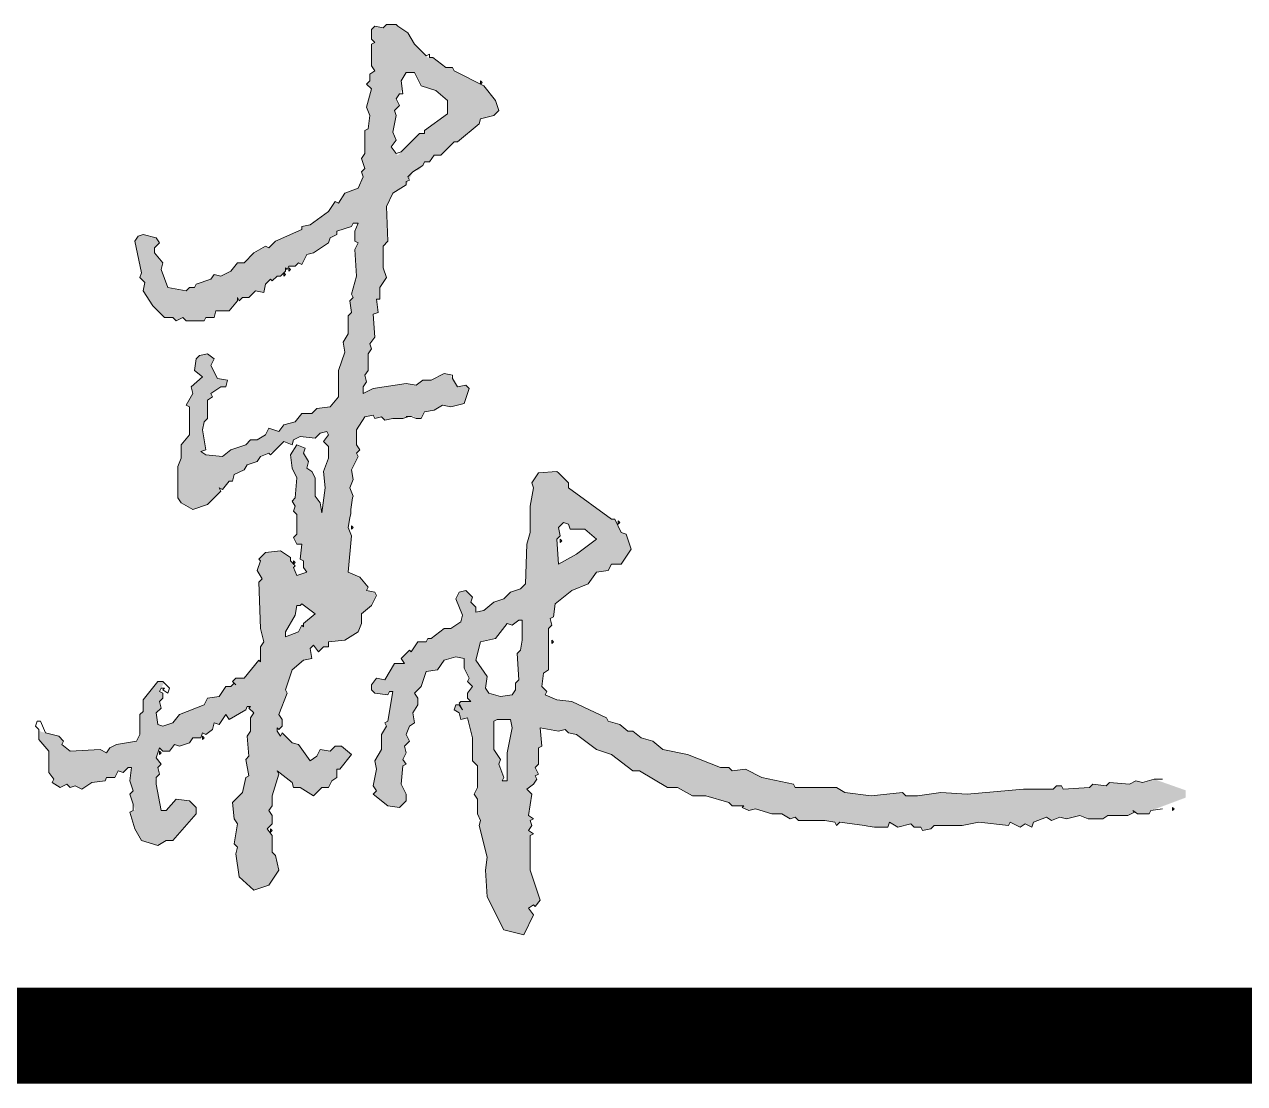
# Model space of a CAD drawing. Extents: x 1382187 to 1725648, y 860327 to 1571294.
# Drawn here: x 1529646 to 1530268, y 981016 to 981556 of the extents above; entities that cross this region are included whole.
import ezdxf

# ---------------------------------------------------------------- set-up
doc = ezdxf.new("R2010")
doc.units = 0
doc.header["$LTSCALE"] = 1000
doc.header["$MEASUREMENT"] = 0
doc.layers.add('ZC', color=6, linetype='Continuous', lineweight=40)
doc.layers.add('签名', color=7, linetype='Continuous', lineweight=18)
doc.layers.add('图框', color=140, linetype='Continuous')

# ---------------------------------------------------------------- blocks, each defined once
blk = doc.blocks.new('A$C7B7C77C1')
at = {"layer": '签名'}
h = blk.add_hatch(color=2, dxfattribs=at)
h.dxf.hatch_style = 1
h.paths.add_polyline_path([(-605.2, 4920.95), (-609.41, 4920.95), (-611.1, 4919.26), (-610.25, 4918.42), (-611.94, 4916.73), (-614.47, 4916.73), (-617.84, 4911.67), (-623.74, 4910.83), (-625.43, 4907.46), (-638.07, 4902.4), (-641.44, 4898.19), (-646.5, 4896.5), (-649.03, 4897.35), (-649.87, 4903.25), (-647.34, 4905.77), (-648.19, 4909.15), (-646.5, 4910.83), (-646.5, 4913.36), (-648.19, 4914.2), (-645.94, 4918.7), (-646.5, 4919.26), (-649.03, 4919.26), (-656.61, 4909.99), (-656.61, 4904.09), (-658.3, 4902.4), (-658.3, 4892.29), (-659.99, 4888.92), (-670.1, 4887.23), (-673.47, 4885.54), (-675.16, 4883.02), (-678.53, 4884.7), (-693.7, 4883.86), (-697.92, 4887.23), (-697.07, 4888.92), (-699.6, 4891.44), (-708.59, 4893.69), (-709.72, 4894.82), (-709.72, 4889.76), (-704.66, 4883.86), (-704.66, 4872.9), (-702.13, 4869.53), (-702.98, 4867.84), (-698.76, 4865.31), (-695.39, 4867), (-693.7, 4865.31), (-691.17, 4866.16), (-687.8, 4864.47), (-682.75, 4867.84), (-676, 4868.69), (-675.16, 4870.37), (-670.94, 4870.37), (-669.26, 4873.74), (-666.73, 4872.9), (-664.2, 4875.43), (-662.51, 4875.43), (-663.36, 4868.69), (-661.67, 4863.63), (-663.36, 4861.94), (-660.71, 4853.99), (-663.36, 4852.67), (-660.83, 4844.24), (-657.46, 4838.34), (-649.03, 4835.81), (-644.81, 4838.34), (-641.44, 4838.34), (-629.64, 4851.83), (-629.64, 4855.2), (-633.01, 4858.57), (-639.76, 4859.41), (-644.81, 4853.51), (-647.34, 4853.51), (-650.4, 4869.84), (-648.19, 4872.06), (-649.03, 4875.43), (-647.34, 4877.11), (-649.87, 4880.49), (-648.19, 4885.54), (-646.5, 4883.86), (-643.13, 4883.86), (-640.6, 4887.23), (-638.07, 4886.39), (-633.01, 4888.07), (-631.33, 4890.6), (-627.11, 4890.6), (-626.27, 4893.13), (-624.58, 4892.29), (-621.21, 4894.82), (-620.37, 4898.19), (-617.84, 4897.35), (-614.47, 4902.4), (-612.78, 4899.87), (-604.35, 4904.93), (-603.51, 4906.62), (-601.82, 4906.62), (-602.67, 4905.77), (-600.14, 4903.25), (-601.82, 4900.72), (-601.82, 4893.97), (-603.51, 4891.44), (-602.67, 4881.33), (-604.35, 4879.64), (-602.67, 4871.21), (-604.35, 4870.37), (-606.04, 4862.79), (-611.1, 4857.73), (-610.25, 4849.3), (-608.57, 4846.77), (-610.25, 4836.65), (-608.57, 4834.97), (-609.41, 4831.6), (-607.72, 4819.8), (-600.14, 4813.05), (-592.55, 4815.58), (-587.49, 4823.17), (-589.18, 4830.75), (-590.87, 4832.44), (-590.87, 4840.87), (-593.39, 4844.24), (-590.87, 4846.77), (-590.87, 4850.98), (-592.55, 4853.51), (-590.87, 4856.04), (-590.87, 4861.1), (-587.49, 4872.06), (-588.34, 4873.74), (-580.75, 4867.84), (-579.91, 4865.31), (-576.54, 4865.31), (-569.79, 4861.1), (-565.58, 4865.31), (-562.21, 4865.31), (-560.52, 4868.69), (-557.99, 4870.37), (-557.99, 4874.59), (-556.31, 4874.59), (-550.41, 4882.17), (-555.46, 4886.39), (-558.83, 4886.39), (-561.36, 4883.86), (-566.42, 4884.7), (-568.11, 4881.33), (-571.48, 4878.8), (-577.38, 4887.23), (-580.75, 4888.07), (-585.81, 4893.13), (-586.65, 4891.44), (-588.34, 4893.97), (-588.34, 4895.66), (-587.49, 4894.82), (-585.81, 4896.5), (-585.81, 4899.87), (-587.49, 4902.4), (-583.28, 4913.36), (-584.12, 4915.05), (-580.75, 4925.16), (-574.85, 4930.22), (-570.64, 4931.06), (-571.48, 4936.12), (-569.79, 4937.81), (-567.26, 4934.43), (-564.74, 4936.96), (-562.21, 4936.96), (-562.21, 4939.49), (-557.52, 4939.96), (-557.15, 4940.33), (-556.84, 4940.03), (-553.78, 4940.33), (-547.03, 4944.55), (-545.35, 4948.76), (-545.35, 4953.82), (-540.29, 4958.04), (-537.76, 4963.09), (-538.6, 4964.78), (-542.82, 4965.62), (-541.98, 4967.31), (-546.19, 4972.37), (-552.09, 4974.89), (-550.41, 4993.44), (-552.09, 4997.65), (-550.88, 5004.91), (-550.86, 5006.75), (-550.02, 5012.65), (-549.56, 5013.67), (-551.25, 5017.88), (-549.56, 5022.1), (-550.41, 5027.16), (-547.03, 5033.9), (-547.88, 5035.59), (-546.19, 5037.27), (-547.88, 5039.8), (-547.88, 5047.39), (-543.66, 5054.13), (-539.45, 5054.97), (-538.6, 5053.29), (-535.23, 5054.13), (-533.55, 5052.44), (-529.33, 5053.29), (-528.1, 5053.17), (-524.73, 5053.17), (-521.75, 5054.13), (-521.32, 5054.3), (-518.8, 5054.3), (-517.53, 5053.29), (-515, 5053.29), (-513.32, 5056.66), (-508.26, 5057.5), (-504.04, 5060.03), (-499.83, 5059.19), (-493.09, 5060.87), (-490.56, 5068.46), (-492.24, 5070.15), (-496.46, 5069.3), (-500.14, 5075.43), (-503.2, 5076.05), (-509.95, 5072.67), (-514.16, 5072.67), (-517.53, 5070.15), (-522.59, 5070.99), (-539.45, 5068.46), (-544.51, 5065.93), (-544.51, 5069.3), (-542.82, 5071.83), (-543.66, 5075.2), (-541.98, 5077.73), (-541.98, 5086.16), (-540.29, 5088.69), (-541.13, 5091.22), (-538.6, 5094.59), (-539.45, 5106.39), (-536.92, 5107.23), (-537.76, 5113.98), (-536.08, 5113.98), (-536.08, 5119.88), (-532.7, 5124.94), (-534.39, 5129.99), (-534.39, 5140.95), (-531.86, 5143.48), (-532.7, 5161.18), (-529.33, 5167.92), (-522.59, 5172.14), (-521.04, 5174.94), (-519.22, 5178.88), (-515.76, 5180.03), (-513.32, 5183.94), (-510.79, 5183.94), (-508.26, 5187.31), (-504.89, 5187.31), (-498.14, 5194.06), (-496.46, 5194.06), (-485.5, 5203.33), (-484.66, 5205.86), (-477.91, 5207.54), (-475.39, 5210.07), (-477.07, 5215.13), (-482.97, 5222.71), (-498.14, 5230.3), (-498.99, 5231.99), (-502.36, 5231.99), (-509.1, 5237.04), (-511.63, 5237.04), (-518.37, 5243.79), (-521.75, 5249.69), (-528.07, 5253.9), (-532.7, 5253.9), (-534.39, 5252.22), (-538.6, 5253.06), (-540.29, 5251.37), (-540.29, 5246.32), (-538.6, 5244.63), (-540.29, 5243.79), (-540.29, 5232.83), (-538.6, 5230.3), (-541.13, 5228.62), (-541.13, 5225.24), (-542.82, 5223.56), (-540.29, 5221.03), (-542.82, 5211.76), (-541.13, 5207.54), (-541.98, 5200.8), (-543.66, 5199.96), (-543.66, 5188.15), (-545.35, 5185.63), (-543.66, 5180.57), (-545.35, 5178.88), (-544.51, 5176.35), (-547.03, 5170.45), (-553.78, 5167.92), (-557.15, 5162.87), (-558.83, 5163.71), (-562.21, 5158.65), (-571.48, 5151.91), (-575.69, 5151.07), (-575.69, 5149.38), (-589.18, 5143.48), (-592.55, 5140.11), (-594.24, 5140.95), (-600.14, 5137.58), (-605.2, 5132.52), (-608.57, 5132.52), (-611.94, 5128.31), (-617, 5125.78), (-620.37, 5126.62), (-622.05, 5124.09), (-629.64, 5121.56), (-630.48, 5119.88), (-633.01, 5119.88), (-634.7, 5118.19), (-643.97, 5119.88), (-647.34, 5129.15), (-646.5, 5132.52), (-650.71, 5137.58), (-650.71, 5140.11), (-648.19, 5142.64), (-649.87, 5145.17), (-656.61, 5146.85), (-659.14, 5146.01), (-660.83, 5143.48), (-657.46, 5127.46), (-658.3, 5124.94), (-655.77, 5122.41), (-656.61, 5118.19), (-651.56, 5110.61), (-645.66, 5104.71), (-641.44, 5104.71), (-639.76, 5103.02), (-636.38, 5104.71), (-634.7, 5103.02), (-625.43, 5103.02), (-624.58, 5104.71), (-620.37, 5104.71), (-619.53, 5108.08), (-612.78, 5108.08), (-608.57, 5113.13), (-608.57, 5114.82), (-607.72, 5113.13), (-606.04, 5114.82), (-602.67, 5114.82), (-599.3, 5118.19), (-595.08, 5117.35), (-594.24, 5121.56), (-591.71, 5124.09), (-590.87, 5123.25), (-588.34, 5125.78), (-586.65, 5125.78), (-584.12, 5128.31), (-584.12, 5129.99), (-583.28, 5129.15), (-582.44, 5130.84), (-579.07, 5130.84), (-577.38, 5132.52), (-575.69, 5131.68), (-573.16, 5136.74), (-569.79, 5137.58), (-562.21, 5142.64), (-561.36, 5145.17), (-557.99, 5146.85), (-557.99, 5148.54), (-550.41, 5151.07), (-549.56, 5152.75), (-547.03, 5152.75), (-548.72, 5148.54), (-548.72, 5143.48), (-547.03, 5142.64), (-548.72, 5139.27), (-547.88, 5125.78), (-550.41, 5116.51), (-549.56, 5114.82), (-551.25, 5113.13), (-550.41, 5107.23), (-552.09, 5105.55), (-552.09, 5096.28), (-554.62, 5092.06), (-553.78, 5087), (-557.15, 5077.73), (-557.15, 5064.24), (-561.36, 5059.19), (-568.11, 5058.34), (-570.64, 5055.82), (-575.69, 5055.82), (-579.07, 5051.6), (-584.97, 5049.91), (-587.49, 5046.54), (-592.55, 5048.23), (-594.24, 5044.86), (-598.45, 5042.33), (-601.82, 5042.33), (-604.35, 5039.8), (-611.94, 5037.27), (-616.15, 5033.9), (-624.58, 5034.74), (-627.11, 5036.43), (-624.58, 5037.27), (-626.27, 5047.39), (-625.43, 5051.6), (-623.74, 5053.29), (-623.74, 5062.56), (-621.21, 5064.24), (-622.05, 5065.93), (-617, 5069.3), (-614.47, 5069.3), (-613.63, 5072.67), (-618.68, 5073.52), (-622.05, 5080.26), (-620.37, 5083.63), (-623.74, 5086.16), (-627.95, 5085.32), (-629.64, 5083.63), (-630.48, 5077.73), (-626.27, 5074.36), (-632.17, 5069.3), (-631.33, 5065.93), (-634.7, 5060.03), (-633.01, 5059.19), (-633.01, 5044.86), (-637.23, 5039.8), (-637.23, 5033.06), (-638.91, 5028.84), (-638.91, 5012.83), (-637.23, 5010.3), (-631.33, 5006.93), (-623.74, 5009.45), (-617, 5016.2), (-617.84, 5017.88), (-616.15, 5017.04), (-612.78, 5021.26), (-611.1, 5021.26), (-610.25, 5024.63), (-605.2, 5027.16), (-603.51, 5029.68), (-598.45, 5031.37), (-596.77, 5033.9), (-589.74, 5036.71), (-584.97, 5041.49), (-580.75, 5039.8), (-579.91, 5042.33), (-576.54, 5044.01), (-568.95, 5043.17), (-566.42, 5045.7), (-563.05, 5046.54), (-562.21, 5044.86), (-564.74, 5041.49), (-562.21, 5038.96), (-562.21, 5033.06), (-564.74, 5026.31), (-563.89, 5017.88), (-565.58, 5005.24), (-566.42, 5010.3), (-568.95, 5013.67), (-568.95, 5022.94), (-570.64, 5026.31), (-573.16, 5028), (-572.32, 5031.37), (-574.85, 5035.59), (-574.01, 5038.11), (-578.22, 5039.8), (-581.59, 5034.74), (-580.75, 5028), (-578.22, 5022.94), (-579.07, 5012.83), (-580.75, 5011.14), (-579.07, 5008.61), (-579.91, 5006.08), (-578.22, 5004.4), (-578.22, 4994.28), (-579.91, 4992.6), (-578.22, 4989.22), (-575.69, 4989.22), (-576.54, 4981.64), (-574.85, 4980.79), (-574.85, 4977.42), (-573.16, 4974.89), (-578.22, 4973.21), (-581.03, 4980.23), (-581.59, 4980.79), (-581.59, 4982.48), (-586.65, 4985.85), (-594.24, 4985.01), (-597.61, 4981.64), (-596.77, 4980.79), (-598.45, 4975.74), (-595.92, 4971.52), (-597.61, 4969.84), (-596.77, 4946.23), (-595.08, 4939.49), (-596.77, 4936.96), (-596.77, 4929.38), (-597.61, 4930.22)])
h.paths.add_polyline_path([(-584.12, 4942.02), (-584.12, 4944.55), (-579.07, 4952.98), (-578.22, 4958.04), (-576.54, 4958.04), (-575.69, 4958.88), (-568.95, 4953.82), (-574.85, 4948.76), (-574.85, 4947.08), (-575.69, 4947.92), (-577.38, 4944.55)], flags=16)
h.paths.add_polyline_path([(-530.18, 5191.53), (-527.65, 5194.9), (-529.33, 5199.11), (-527.65, 5207.54), (-528.49, 5210.07), (-525.96, 5212.6), (-527.65, 5215.97), (-524.54, 5220.63), (-525.12, 5225.24), (-522.59, 5229.46), (-518.37, 5229.46), (-515, 5222.71), (-507.42, 5220.19), (-501.52, 5215.13), (-501.52, 5208.39), (-513.32, 5199.96), (-513.32, 5198.27), (-515.85, 5198.27), (-526.92, 5187.19)], flags=16)
h = blk.add_hatch(color=2, dxfattribs=at)
h.dxf.hatch_style = 1
h.paths.add_polyline_path([(-466.96, 4915.05), (-468.64, 4912.52), (-474.54, 4911.67), (-480.44, 4913.36), (-482.13, 4915.89), (-481.29, 4921.79), (-487.19, 4930.22), (-484.66, 4939.49), (-477.07, 4941.18), (-471.17, 4948.76), (-468.64, 4947.92), (-465.27, 4950.45), (-463.58, 4950.45), (-463.58, 4940.33), (-464.43, 4935.28), (-466.11, 4933.59), (-465.27, 4920.1), (-466.96, 4918.42)], flags=16)
h.paths.add_polyline_path([(-469.48, 4899.87), (-468.64, 4895.66), (-471.17, 4883.02), (-471.17, 4868.69), (-473.7, 4868.69), (-472.86, 4870.37), (-475.39, 4877.11), (-474.54, 4879.64), (-477.91, 4884.7), (-477.91, 4899.03), (-476.23, 4899.87)], flags=16)
h.paths.add_polyline_path([(-445.04, 4979.11), (-445.88, 4991.75), (-444.2, 4993.44), (-445.04, 4997.65), (-443.35, 4999.34), (-442.51, 5000.18), (-439.98, 4999.34), (-439.14, 4996.81), (-431.55, 4996.81), (-425.65, 4991.75), (-435.77, 4984.17)], flags=16)
h.paths.add_polyline_path([(-444.2, 4990.07), (-444.2, 4991.75), (-443.35, 4990.91)], flags=0)
h.paths.add_polyline_path([(-125.61, 4860.13), (-125.59, 4863.88), (-141.59, 4869.53), (-147.49, 4867.84), (-150.86, 4868.69), (-154.23, 4867), (-164.35, 4867.84), (-166.03, 4866.16), (-172.77, 4867), (-174.46, 4865.31), (-187.95, 4864.47), (-188.79, 4866.16), (-191.32, 4866.16), (-193, 4864.47), (-208.18, 4864.47), (-236.84, 4861.94), (-250.32, 4862.79), (-262.12, 4861.1), (-268.03, 4861.1), (-269.71, 4862.79), (-285.73, 4861.1), (-299.21, 4862.79), (-303.43, 4865.31), (-324.5, 4865.31), (-325.34, 4867), (-341.36, 4870.37), (-349.79, 4874.59), (-356.53, 4873.74), (-358.22, 4875.43), (-362.43, 4875.43), (-379.29, 4882.17), (-391.94, 4884.7), (-396.99, 4888.92), (-402.89, 4890.6), (-407.11, 4893.97), (-409.64, 4893.97), (-413.85, 4897.35), (-419.75, 4899.03), (-420.59, 4900.72), (-438.3, 4909.15), (-445.88, 4909.99), (-451.78, 4912.52), (-450.94, 4914.2), (-453.47, 4916.73), (-452.63, 4923.48), (-450.1, 4925.16), (-450.1, 4946.23), (-448.41, 4947.92), (-449.25, 4951.29), (-447.57, 4952.14), (-446.73, 4958.88), (-438.3, 4965.62), (-429.87, 4968.99), (-425.65, 4974.89), (-419.75, 4975.74), (-418.07, 4979.11), (-413.01, 4979.11), (-407.95, 4986.7), (-410.48, 4994.28), (-413.01, 4995.12), (-416.38, 5001.87), (-418.07, 5001.87), (-439.98, 5017.88), (-439.98, 5020.41), (-445.88, 5026.31), (-455.15, 5025.47), (-458.53, 5020.41), (-457.68, 5017.88), (-459.37, 5008.61), (-459.37, 4995.12), (-461.06, 4989.22), (-461.9, 4968.99), (-464.43, 4966.47), (-469.48, 4964.78), (-472.86, 4961.41), (-477.91, 4959.72), (-482.97, 4955.51), (-487.19, 4954.66), (-487.19, 4957.19), (-489.71, 4959.72), (-488.87, 4962.25), (-492.24, 4965.62), (-495.62, 4964.78), (-497.3, 4961.41), (-493.93, 4952.98), (-494.77, 4949.61), (-499.83, 4946.23), (-503.2, 4946.23), (-509.95, 4941.18), (-511.63, 4941.18), (-512.47, 4939.49), (-516.69, 4939.49), (-520.06, 4934.43), (-520.9, 4935.28), (-525.12, 4931.06), (-523.43, 4928.53), (-528.49, 4928.53), (-533.55, 4920.1), (-537.76, 4920.95), (-540.29, 4917.58), (-540.29, 4915.05), (-538.6, 4913.36), (-531.86, 4912.52), (-531.02, 4914.2), (-529.33, 4914.2), (-531.86, 4899.03), (-533.55, 4898.19), (-532.7, 4896.5), (-535.23, 4892.29), (-535.23, 4884.7), (-538.6, 4878.8), (-537.76, 4874.59), (-539.45, 4866.16), (-537.76, 4863.63), (-539.45, 4861.94), (-531.86, 4856.04), (-525.96, 4855.2), (-522.59, 4858.57), (-522.59, 4861.94), (-525.12, 4867), (-524.27, 4876.27), (-522.59, 4877.11), (-524.27, 4879.64), (-522.59, 4883.02), (-523.43, 4886.39), (-520.9, 4888.92), (-522.59, 4892.29), (-520.9, 4896.5), (-518.37, 4898.19), (-519.22, 4903.25), (-516.69, 4907.46), (-516.69, 4910.83), (-518.37, 4913.36), (-515, 4916.73), (-512.47, 4924.32), (-506.57, 4925.16), (-503.2, 4930.22), (-497.3, 4931.91), (-493.09, 4931.06), (-493.09, 4926), (-490.56, 4920.95), (-491.4, 4919.26), (-488.87, 4916.73), (-491.4, 4913.36), (-491.4, 4910.83), (-489.71, 4909.15), (-494.77, 4909.15), (-495.62, 4908.3), (-493.93, 4904.93), (-495.62, 4907.46), (-497.3, 4907.46), (-498.14, 4904.93), (-495.62, 4903.25), (-494.77, 4899.87), (-491.4, 4900.72), (-488.87, 4890.6), (-488.87, 4878.8), (-486.34, 4876.27), (-486.34, 4865.31), (-488.03, 4861.94), (-486.34, 4859.41), (-486.34, 4851.83), (-484.66, 4848.46), (-485.5, 4845.93), (-481.29, 4829.91), (-482.13, 4823.17), (-481.29, 4809.68), (-472.86, 4792.82), (-462.74, 4790.29), (-457.68, 4800.41), (-460.21, 4803.78), (-457.68, 4805.47), (-456.84, 4804.62), (-454.31, 4807.99), (-459.37, 4823.17), (-459.37, 4840.87), (-457.68, 4841.71), (-460.21, 4843.4), (-458.53, 4845.93), (-459.37, 4848.46), (-457.68, 4849.3), (-460.21, 4850.98), (-458.53, 4861.94), (-461.06, 4864.47), (-457.68, 4867), (-456, 4869.53), (-456.84, 4871.21), (-455.15, 4872.06), (-456.84, 4875.43), (-455.15, 4877.11), (-455.15, 4885.54), (-453.47, 4886.39), (-454.31, 4895.66), (-445.04, 4893.97), (-441.67, 4894.82), (-439.98, 4893.13), (-435.77, 4892.29), (-425.65, 4884.7), (-418.07, 4882.17), (-407.11, 4873.74), (-403.74, 4873.74), (-389.41, 4865.31), (-384.35, 4865.31), (-376.76, 4861.1), (-370.02, 4861.1), (-358.22, 4857.73), (-356.53, 4856.04), (-350.63, 4856.04), (-351.47, 4855.2), (-348.1, 4853.51), (-344.73, 4854.36), (-336.3, 4851.83), (-331.24, 4851.83), (-327.03, 4849.3), (-324.5, 4850.14), (-322.82, 4848.46), (-309.33, 4848.46), (-304.27, 4847.61), (-303.43, 4845.93), (-301.74, 4847.61), (-289.1, 4845.93), (-286.73, 4845.51), (-284.04, 4845.08), (-277.3, 4845.08), (-276.45, 4847.61), (-272.24, 4845.08), (-265.5, 4846.77), (-263.81, 4845.08), (-260.44, 4845.08), (-259.6, 4843.4), (-255.38, 4844.24), (-253.7, 4845.93), (-239.37, 4845.93), (-230.94, 4847.61), (-215.76, 4845.93), (-214.92, 4847.61), (-209.86, 4845.08), (-207.33, 4846.77), (-203.96, 4845.08), (-203.12, 4847.61), (-196.38, 4850.14), (-193.85, 4848.46), (-189.63, 4850.14), (-186.26, 4849.3), (-179.52, 4850.98), (-175.3, 4849.3), (-167.72, 4849.3), (-165.19, 4850.98), (-155.07, 4850.98), (-151.7, 4852.67), (-152.54, 4853.51), (-150.02, 4851.83), (-144.11, 4851.83), (-143.27, 4853.51)])
at = {"layer": '图框', "const_width": 48.78}
blk.add_lwpolyline([(-4874.61, 4738.91), (3.44, 4738.91)], dxfattribs=at)
at = {"layer": '签名', "color": 2, "elevation": 6763062.35}
for points in [[(-526.8, 5253.06), (-527.65, 5253.9), (-532.7, 5253.9), (-534.39, 5252.22), (-538.6, 5253.06), (-540.29, 5251.37), (-540.29, 5246.32), (-538.6, 5244.63), (-540.29, 5243.79), (-540.29, 5232.83), (-538.6, 5230.3), (-541.13, 5228.62), (-541.13, 5225.24), (-542.82, 5223.56), (-540.29, 5221.03), (-542.82, 5211.76), (-541.13, 5207.54), (-541.98, 5200.8), (-543.66, 5199.96), (-543.66, 5188.15), (-545.35, 5185.63), (-543.66, 5180.57), (-545.35, 5178.88), (-544.51, 5176.35), (-547.03, 5170.45), (-553.78, 5167.92), (-557.15, 5162.87), (-558.83, 5163.71), (-562.21, 5158.65), (-571.48, 5151.91), (-575.69, 5151.07), (-575.69, 5149.38), (-589.18, 5143.48), (-592.55, 5140.11), (-594.24, 5140.95), (-600.14, 5137.58), (-605.2, 5132.52), (-608.57, 5132.52), (-611.94, 5128.31), (-617, 5125.78), (-620.37, 5126.62), (-622.05, 5124.09), (-629.64, 5121.56), (-630.48, 5119.88), (-633.01, 5119.88), (-634.7, 5118.19), (-643.97, 5119.88), (-647.34, 5129.15), (-646.5, 5132.52), (-650.71, 5137.58), (-650.71, 5140.11), (-648.19, 5142.64), (-649.87, 5145.17), (-656.61, 5146.85), (-659.14, 5146.01), (-660.83, 5143.48), (-657.46, 5127.46), (-658.3, 5124.94), (-655.77, 5122.41), (-656.61, 5118.19), (-651.56, 5110.61), (-645.66, 5104.71), (-641.44, 5104.71), (-639.76, 5103.02), (-636.38, 5104.71), (-634.7, 5103.02), (-625.43, 5103.02), (-624.58, 5104.71), (-620.37, 5104.71), (-619.53, 5108.08), (-612.78, 5108.08), (-608.57, 5113.13), (-608.57, 5114.82), (-607.72, 5113.13), (-606.04, 5114.82), (-602.67, 5114.82), (-599.3, 5118.19), (-595.08, 5117.35), (-594.24, 5121.56), (-591.71, 5124.09), (-590.87, 5123.25), (-588.34, 5125.78), (-586.65, 5125.78), (-584.12, 5128.31), (-584.12, 5129.99), (-583.28, 5129.15), (-582.44, 5130.84), (-579.07, 5130.84), (-577.38, 5132.52), (-575.69, 5131.68), (-573.16, 5136.74), (-569.79, 5137.58), (-562.21, 5142.64), (-561.36, 5145.17), (-557.99, 5146.85), (-557.99, 5148.54), (-550.41, 5151.07), (-549.56, 5152.75), (-547.03, 5152.75), (-548.72, 5148.54), (-548.72, 5143.48), (-547.03, 5142.64), (-548.72, 5139.27), (-547.88, 5125.78), (-550.41, 5116.51), (-549.56, 5114.82), (-551.25, 5113.13), (-550.41, 5107.23), (-552.09, 5105.55), (-552.09, 5096.28), (-554.62, 5092.06), (-553.78, 5087), (-557.15, 5077.73), (-557.15, 5064.24), (-561.36, 5059.19), (-568.11, 5058.34), (-570.64, 5055.82), (-575.69, 5055.82), (-579.07, 5051.6), (-584.97, 5049.91), (-587.49, 5046.54), (-592.55, 5048.23), (-594.24, 5044.86), (-598.45, 5042.33), (-601.82, 5042.33), (-604.35, 5039.8), (-611.94, 5037.27), (-616.15, 5033.9), (-624.58, 5034.74), (-627.11, 5036.43), (-624.58, 5037.27), (-626.27, 5047.39), (-625.43, 5051.6), (-623.74, 5053.29), (-623.74, 5062.56), (-621.21, 5064.24), (-622.05, 5065.93), (-617, 5069.3), (-614.47, 5069.3), (-613.63, 5072.67), (-618.68, 5073.52), (-622.05, 5080.26), (-620.37, 5083.63), (-623.74, 5086.16), (-627.95, 5085.32), (-629.64, 5083.63), (-630.48, 5077.73), (-626.27, 5074.36), (-632.17, 5069.3), (-631.33, 5065.93), (-634.7, 5060.03), (-633.01, 5059.19), (-633.01, 5044.86), (-637.23, 5039.8), (-637.23, 5033.06), (-638.91, 5028.84), (-638.91, 5012.83), (-637.23, 5010.3), (-631.33, 5006.93), (-623.74, 5009.45), (-617, 5016.2), (-617.84, 5017.88), (-616.15, 5017.04), (-612.78, 5021.26), (-611.1, 5021.26), (-610.25, 5024.63), (-605.2, 5027.16), (-603.51, 5029.68), (-598.45, 5031.37), (-596.77, 5033.9), (-592.55, 5035.59), (-591.71, 5034.74), (-584.97, 5041.49), (-580.75, 5039.8), (-579.91, 5042.33), (-576.54, 5044.01), (-568.95, 5043.17), (-566.42, 5045.7), (-563.05, 5046.54), (-562.21, 5044.86), (-564.74, 5041.49), (-562.21, 5038.96), (-562.21, 5033.06), (-564.74, 5026.31), (-563.89, 5017.88), (-565.58, 5005.24), (-566.42, 5010.3), (-568.95, 5013.67), (-568.95, 5022.94), (-570.64, 5026.31), (-573.16, 5028), (-572.32, 5031.37), (-574.85, 5035.59), (-574.01, 5038.11), (-578.22, 5039.8), (-581.59, 5034.74), (-580.75, 5028), (-578.22, 5022.94), (-579.07, 5012.83), (-580.75, 5011.14), (-579.07, 5008.61), (-579.91, 5006.08), (-578.22, 5004.4), (-578.22, 4994.28), (-579.91, 4992.6), (-578.22, 4989.22), (-575.69, 4989.22), (-576.54, 4981.64), (-574.85, 4980.79), (-574.85, 4977.42), (-573.16, 4974.89), (-578.22, 4973.21), (-579.91, 4977.42), (-579.07, 4978.27), (-581.59, 4980.79), (-581.59, 4982.48), (-586.65, 4985.85), (-594.24, 4985.01), (-597.61, 4981.64), (-596.77, 4980.79), (-598.45, 4975.74), (-595.92, 4971.52), (-597.61, 4969.84), (-596.77, 4946.23), (-595.08, 4939.49), (-596.77, 4936.96), (-596.77, 4929.38), (-597.61, 4930.22), (-605.2, 4920.95), (-609.41, 4920.95), (-611.1, 4919.26), (-609.41, 4917.58), (-610.25, 4918.42), (-611.94, 4916.73), (-614.47, 4916.73), (-617.84, 4911.67), (-623.74, 4910.83), (-625.43, 4907.46), (-638.07, 4902.4), (-641.44, 4898.19), (-646.5, 4896.5), (-649.03, 4897.35), (-649.87, 4903.25), (-647.34, 4905.77), (-648.19, 4909.15), (-646.5, 4910.83), (-646.5, 4913.36), (-648.19, 4914.2), (-647.34, 4915.89), (-645.66, 4915.89), (-646.5, 4915.05), (-643.97, 4913.36), (-643.13, 4915.89), (-646.5, 4919.26), (-649.03, 4919.26), (-656.61, 4909.99), (-656.61, 4904.09), (-658.3, 4902.4), (-658.3, 4892.29), (-659.99, 4888.92), (-670.1, 4887.23), (-673.47, 4885.54), (-675.16, 4883.02), (-678.53, 4884.7), (-693.7, 4883.86), (-697.92, 4887.23), (-697.07, 4888.92), (-699.6, 4891.44), (-706.35, 4893.13), (-708.88, 4899.03), (-710.56, 4899.03), (-711.4, 4896.5), (-709.72, 4894.82), (-709.72, 4889.76), (-704.66, 4883.86), (-704.66, 4872.9), (-702.13, 4869.53), (-702.98, 4867.84), (-698.76, 4865.31), (-695.39, 4867), (-693.7, 4865.31), (-691.17, 4866.16), (-687.8, 4864.47), (-682.75, 4867.84), (-676, 4868.69), (-675.16, 4870.37), (-670.94, 4870.37), (-669.26, 4873.74), (-666.73, 4872.9), (-664.2, 4875.43), (-662.51, 4875.43), (-663.36, 4868.69), (-661.67, 4863.63), (-663.36, 4861.94), (-661.67, 4856.88), (-661.67, 4853.51), (-663.36, 4852.67), (-660.83, 4844.24), (-657.46, 4838.34), (-649.03, 4835.81), (-644.81, 4838.34), (-641.44, 4838.34), (-629.64, 4851.83), (-629.64, 4855.2), (-633.01, 4858.57), (-639.76, 4859.41), (-644.81, 4853.51), (-647.34, 4853.51), (-649.87, 4867), (-649.87, 4870.37), (-648.19, 4872.06), (-649.03, 4875.43), (-647.34, 4877.11), (-649.87, 4880.49), (-648.19, 4885.54), (-646.5, 4883.86), (-643.13, 4883.86), (-640.6, 4887.23), (-638.07, 4886.39), (-633.01, 4888.07), (-631.33, 4890.6), (-627.11, 4890.6), (-626.27, 4893.13), (-624.58, 4892.29), (-621.21, 4894.82), (-620.37, 4898.19), (-617.84, 4897.35), (-614.47, 4902.4), (-612.78, 4899.87), (-604.35, 4904.93), (-603.51, 4906.62), (-601.82, 4906.62), (-602.67, 4905.77), (-600.14, 4903.25), (-601.82, 4900.72), (-601.82, 4893.97), (-603.51, 4891.44), (-602.67, 4881.33), (-604.35, 4879.64), (-602.67, 4871.21), (-604.35, 4870.37), (-606.04, 4862.79), (-611.1, 4857.73), (-610.25, 4849.3), (-608.57, 4846.77), (-610.25, 4836.65), (-608.57, 4834.97), (-609.41, 4831.6), (-607.72, 4819.8), (-600.14, 4813.05), (-592.55, 4815.58), (-587.49, 4823.17), (-589.18, 4830.75), (-590.87, 4832.44), (-590.87, 4840.87), (-593.39, 4844.24), (-590.87, 4846.77), (-590.87, 4850.98), (-592.55, 4853.51), (-590.87, 4856.04), (-590.87, 4861.1), (-587.49, 4872.06), (-588.34, 4873.74), (-580.75, 4867.84), (-579.91, 4865.31), (-576.54, 4865.31), (-569.79, 4861.1), (-565.58, 4865.31), (-562.21, 4865.31), (-560.52, 4868.69), (-557.99, 4870.37), (-557.99, 4874.59), (-556.31, 4874.59), (-550.41, 4882.17), (-555.46, 4886.39), (-558.83, 4886.39), (-561.36, 4883.86), (-566.42, 4884.7), (-568.11, 4881.33), (-571.48, 4878.8), (-577.38, 4887.23), (-580.75, 4888.07), (-585.81, 4893.13), (-586.65, 4891.44), (-588.34, 4893.97), (-588.34, 4895.66), (-587.49, 4894.82), (-585.81, 4896.5), (-585.81, 4899.87), (-587.49, 4902.4), (-583.28, 4913.36), (-584.12, 4915.05), (-580.75, 4925.16), (-574.85, 4930.22), (-570.64, 4931.06), (-571.48, 4936.12), (-569.79, 4937.81), (-567.26, 4934.43), (-564.74, 4936.96), (-562.21, 4936.96), (-562.21, 4939.49), (-553.78, 4940.33), (-547.03, 4944.55), (-545.35, 4948.76), (-545.35, 4953.82), (-540.29, 4958.04), (-537.76, 4963.09), (-538.6, 4964.78), (-542.82, 4965.62), (-541.98, 4967.31), (-546.19, 4972.37), (-552.09, 4974.89), (-550.41, 4993.44), (-552.09, 4997.65), (-551.25, 5002.71), (-550.83, 5004.82), (-550.84, 5006.93), (-549.99, 5012.83), (-549.56, 5013.67), (-551.25, 5017.88), (-549.56, 5022.1), (-550.41, 5027.16), (-547.03, 5033.9), (-547.88, 5035.59), (-546.19, 5037.27), (-547.88, 5039.8), (-547.88, 5047.39), (-543.66, 5054.13), (-539.45, 5054.97), (-538.6, 5053.29), (-535.23, 5054.13), (-533.55, 5052.44), (-529.33, 5053.29), (-527.65, 5053.17), (-524.27, 5053.17), (-521.75, 5054.13), (-522.59, 5054.3), (-520.06, 5054.3), (-517.53, 5053.29), (-515, 5053.29), (-513.32, 5056.66), (-508.26, 5057.5), (-504.04, 5060.03), (-499.83, 5059.19), (-493.09, 5060.87), (-490.56, 5068.46), (-492.24, 5070.15), (-496.46, 5069.3), (-498.99, 5073.52), (-498.99, 5075.2), (-503.2, 5076.05), (-509.95, 5072.67), (-514.16, 5072.67), (-517.53, 5070.15), (-522.59, 5070.99), (-539.45, 5068.46), (-544.51, 5065.93), (-544.51, 5069.3), (-542.82, 5071.83), (-543.66, 5075.2), (-541.98, 5077.73), (-541.98, 5086.16), (-540.29, 5088.69), (-541.13, 5091.22), (-538.6, 5094.59), (-539.45, 5106.39), (-536.92, 5107.23), (-537.76, 5113.98), (-536.08, 5113.98), (-536.08, 5119.88), (-532.7, 5124.94), (-534.39, 5129.99), (-534.39, 5140.95), (-531.86, 5143.48), (-532.7, 5161.18), (-529.33, 5167.92), (-522.59, 5172.14), (-522.59, 5173.83), (-520.9, 5174.67), (-521.75, 5176.35), (-519.22, 5178.88), (-514.16, 5182.13), (-513.32, 5183.94), (-510.79, 5183.94), (-508.26, 5187.31), (-504.89, 5187.31), (-498.14, 5194.06), (-496.46, 5194.06), (-485.5, 5203.33), (-484.66, 5205.86), (-477.91, 5207.54), (-475.39, 5210.07), (-477.07, 5215.13), (-482.97, 5222.71), (-498.14, 5230.3), (-498.99, 5231.99), (-502.36, 5231.99), (-509.1, 5237.04), (-510.79, 5237.04), (-510.79, 5238.73), (-512.47, 5237.89), (-518.37, 5243.79), (-521.75, 5249.69), (-526.8, 5253.06)], [(-522.59, 5229.46), (-518.37, 5229.46), (-515, 5222.71), (-507.42, 5220.19), (-501.52, 5215.13), (-501.52, 5208.39), (-513.32, 5199.96), (-513.32, 5198.27), (-515.85, 5198.27), (-525.12, 5189), (-527.65, 5188.15), (-530.18, 5191.53), (-527.65, 5194.9), (-529.33, 5199.11), (-527.65, 5207.54), (-528.49, 5210.07), (-525.96, 5212.6), (-527.65, 5215.97), (-525.96, 5218.5), (-524.27, 5218.5), (-525.12, 5225.24), (-522.59, 5229.46)], [(-483.81, 5224.4), (-484.66, 5225.24), (-484.66, 5223.56), (-483.81, 5224.4)], [(-581.59, 5129.15), (-582.44, 5129.99), (-582.44, 5128.31), (-581.59, 5129.15)], [(-584.12, 5126.62), (-584.97, 5127.46), (-584.97, 5125.78), (-584.12, 5126.62)], [(-445.04, 5025.47), (-445.88, 5026.31), (-455.15, 5025.47), (-458.53, 5020.41), (-457.68, 5017.88), (-459.37, 5008.61), (-459.37, 4995.12), (-461.06, 4989.22), (-461.9, 4968.99), (-464.43, 4966.47), (-469.48, 4964.78), (-472.86, 4961.41), (-477.91, 4959.72), (-482.97, 4955.51), (-487.19, 4954.66), (-487.19, 4957.19), (-489.71, 4959.72), (-488.87, 4962.25), (-492.24, 4965.62), (-495.62, 4964.78), (-497.3, 4961.41), (-493.93, 4952.98), (-494.77, 4949.61), (-499.83, 4946.23), (-503.2, 4946.23), (-509.95, 4941.18), (-511.63, 4941.18), (-512.47, 4939.49), (-516.69, 4939.49), (-520.06, 4934.43), (-520.9, 4935.28), (-525.12, 4931.06), (-523.43, 4928.53), (-528.49, 4928.53), (-533.55, 4920.1), (-537.76, 4920.95), (-540.29, 4917.58), (-540.29, 4915.05), (-538.6, 4913.36), (-531.86, 4912.52), (-531.02, 4914.2), (-529.33, 4914.2), (-531.86, 4899.03), (-533.55, 4898.19), (-532.7, 4896.5), (-535.23, 4892.29), (-535.23, 4884.7), (-538.6, 4878.8), (-537.76, 4874.59), (-539.45, 4866.16), (-537.76, 4863.63), (-539.45, 4861.94), (-531.86, 4856.04), (-525.96, 4855.2), (-522.59, 4858.57), (-522.59, 4861.94), (-525.12, 4867), (-524.27, 4876.27), (-522.59, 4877.11), (-524.27, 4879.64), (-522.59, 4883.02), (-523.43, 4886.39), (-520.9, 4888.92), (-522.59, 4892.29), (-520.9, 4896.5), (-518.37, 4898.19), (-519.22, 4903.25), (-516.69, 4907.46), (-516.69, 4910.83), (-518.37, 4913.36), (-515, 4916.73), (-512.47, 4924.32), (-506.57, 4925.16), (-503.2, 4930.22), (-497.3, 4931.91), (-493.09, 4931.06), (-493.09, 4926), (-490.56, 4920.95), (-491.4, 4919.26), (-488.87, 4916.73), (-491.4, 4913.36), (-491.4, 4910.83), (-489.71, 4909.15), (-494.77, 4909.15), (-495.62, 4908.3), (-493.93, 4904.93), (-495.62, 4907.46), (-497.3, 4907.46), (-498.14, 4904.93), (-495.62, 4903.25), (-494.77, 4899.87), (-491.4, 4900.72), (-488.87, 4890.6), (-488.87, 4878.8), (-486.34, 4876.27), (-486.34, 4865.31), (-488.03, 4861.94), (-486.34, 4859.41), (-486.34, 4851.83), (-484.66, 4848.46), (-485.5, 4845.93), (-481.29, 4829.91), (-482.13, 4823.17), (-481.29, 4809.68), (-472.86, 4792.82), (-462.74, 4790.29), (-457.68, 4800.41), (-460.21, 4803.78), (-457.68, 4805.47), (-456.84, 4804.62), (-454.31, 4807.99), (-459.37, 4823.17), (-459.37, 4840.87), (-457.68, 4841.71), (-460.21, 4843.4), (-458.53, 4845.93), (-459.37, 4848.46), (-457.68, 4849.3), (-460.21, 4850.98), (-458.53, 4861.94), (-461.06, 4864.47), (-457.68, 4867), (-456, 4869.53), (-456.84, 4871.21), (-455.15, 4872.06), (-456.84, 4875.43), (-455.15, 4877.11), (-455.15, 4885.54), (-453.47, 4886.39), (-454.31, 4895.66), (-445.04, 4893.97), (-441.67, 4894.82), (-439.98, 4893.13), (-435.77, 4892.29), (-425.65, 4884.7), (-418.07, 4882.17), (-407.11, 4873.74), (-403.74, 4873.74), (-389.41, 4865.31), (-384.35, 4865.31), (-376.76, 4861.1), (-370.02, 4861.1), (-358.22, 4857.73), (-356.53, 4856.04), (-350.63, 4856.04), (-351.47, 4855.2), (-348.1, 4853.51), (-344.73, 4854.36), (-336.3, 4851.83), (-331.24, 4851.83), (-327.03, 4849.3), (-324.5, 4850.14), (-322.82, 4848.46), (-309.33, 4848.46), (-304.27, 4847.61), (-303.43, 4845.93), (-301.74, 4847.61), (-289.1, 4845.93), (-287.41, 4845.62), (-284.04, 4845.08), (-277.3, 4845.08), (-276.45, 4847.61), (-272.24, 4845.08), (-265.5, 4846.77), (-263.81, 4845.08), (-260.44, 4845.08), (-259.6, 4843.4), (-255.38, 4844.24), (-253.7, 4845.93), (-239.37, 4845.93), (-230.94, 4847.61), (-215.76, 4845.93), (-214.92, 4847.61), (-209.86, 4845.08), (-207.33, 4846.77), (-203.96, 4845.08), (-203.12, 4847.61), (-196.38, 4850.14), (-193.85, 4848.46), (-189.63, 4850.14), (-186.26, 4849.3), (-179.52, 4850.98), (-175.3, 4849.3), (-167.72, 4849.3), (-165.19, 4850.98), (-155.07, 4850.98), (-151.7, 4852.67), (-152.54, 4853.51), (-150.02, 4851.83), (-144.11, 4851.83), (-143.27, 4853.51), (-137.38, 4854.5)], [(-137.29, 4869.53), (-141.59, 4869.53), (-147.49, 4867.84), (-150.86, 4868.69), (-154.23, 4867), (-164.35, 4867.84), (-166.03, 4866.16), (-172.77, 4867), (-174.46, 4865.31), (-187.95, 4864.47), (-188.79, 4866.16), (-191.32, 4866.16), (-193, 4864.47), (-208.18, 4864.47), (-236.84, 4861.94), (-250.32, 4862.79), (-262.12, 4861.1), (-268.03, 4861.1), (-269.71, 4862.79), (-285.73, 4861.1), (-299.21, 4862.79), (-303.43, 4865.31), (-324.5, 4865.31), (-325.34, 4867), (-341.36, 4870.37), (-349.79, 4874.59), (-356.53, 4873.74), (-358.22, 4875.43), (-362.43, 4875.43), (-379.29, 4882.17), (-391.94, 4884.7), (-396.99, 4888.92), (-402.89, 4890.6), (-407.11, 4893.97), (-409.64, 4893.97), (-413.85, 4897.35), (-419.75, 4899.03), (-420.59, 4900.72), (-438.3, 4909.15), (-445.88, 4909.99), (-451.78, 4912.52), (-450.94, 4914.2), (-453.47, 4916.73), (-452.63, 4923.48), (-450.1, 4925.16), (-450.1, 4946.23), (-448.41, 4947.92), (-449.25, 4951.29), (-447.57, 4952.14), (-446.73, 4958.88), (-438.3, 4965.62), (-429.87, 4968.99), (-425.65, 4974.89), (-419.75, 4975.74), (-418.07, 4979.11), (-413.01, 4979.11), (-407.95, 4986.7), (-410.48, 4994.28), (-413.01, 4995.12), (-416.38, 5001.87), (-418.07, 5001.87), (-439.98, 5017.88), (-439.98, 5020.41), (-445.04, 5025.47)], [(-549.56, 4997.65), (-550.41, 4998.5), (-550.41, 4996.81), (-549.56, 4997.65)], [(-443.35, 4999.34), (-442.51, 5000.18), (-439.98, 4999.34), (-439.14, 4996.81), (-431.55, 4996.81), (-425.65, 4991.75), (-435.77, 4984.17), (-445.04, 4979.11), (-445.88, 4991.75), (-444.2, 4993.44), (-445.04, 4997.65), (-443.35, 4999.34)], [(-413.85, 5000.18), (-414.69, 5001.03), (-414.69, 4999.34), (-413.85, 5000.18)], [(-443.35, 4990.91), (-444.2, 4991.75), (-444.2, 4990.07), (-443.35, 4990.91)], [(-579.07, 4979.95), (-579.91, 4980.79), (-579.91, 4979.11), (-579.07, 4979.95)], [(-578.22, 4958.04), (-576.54, 4958.04), (-575.69, 4958.88), (-568.95, 4953.82), (-574.85, 4948.76), (-574.85, 4947.08), (-575.69, 4947.92), (-577.38, 4944.55), (-584.12, 4942.02), (-584.12, 4944.55), (-579.07, 4952.98), (-578.22, 4958.04)], [(-465.27, 4950.45), (-463.58, 4950.45), (-463.58, 4940.33), (-464.43, 4935.28), (-466.11, 4933.59), (-465.27, 4920.1), (-466.96, 4918.42), (-466.96, 4915.05), (-468.64, 4912.52), (-474.54, 4911.67), (-480.44, 4913.36), (-482.13, 4915.89), (-481.29, 4921.79), (-487.19, 4930.22), (-484.66, 4939.49), (-477.07, 4941.18), (-471.17, 4948.76), (-468.64, 4947.92), (-465.27, 4950.45)], [(-447.57, 4939.49), (-448.41, 4940.33), (-448.41, 4938.65), (-447.57, 4939.49)], [(-476.23, 4899.87), (-469.48, 4899.87), (-468.64, 4895.66), (-471.17, 4883.02), (-471.17, 4868.69), (-473.7, 4868.69), (-472.86, 4870.37), (-475.39, 4877.11), (-474.54, 4879.64), (-477.91, 4884.7), (-477.91, 4899.03), (-476.23, 4899.87)], [(-625.43, 4890.6), (-626.27, 4891.44), (-626.27, 4889.76), (-625.43, 4890.6)], [(-647.34, 4883.02), (-648.19, 4883.86), (-648.19, 4882.17), (-647.34, 4883.02)], [(-131.47, 4854.36), (-132.31, 4855.2), (-132.31, 4853.51), (-131.47, 4854.36)], [(-590.87, 4843.4), (-591.71, 4844.24), (-591.71, 4842.55), (-590.87, 4843.4)]]:
    blk.add_lwpolyline(points, dxfattribs=at)

msp = doc.modelspace()

# ---------------------------------------------------------------- block references
at = {"layer": 'ZC'}
msp.add_blockref('A$C7B7C77C1', (1530363.46, 976301.95), dxfattribs=at)

doc.saveas('drawing.dxf')
